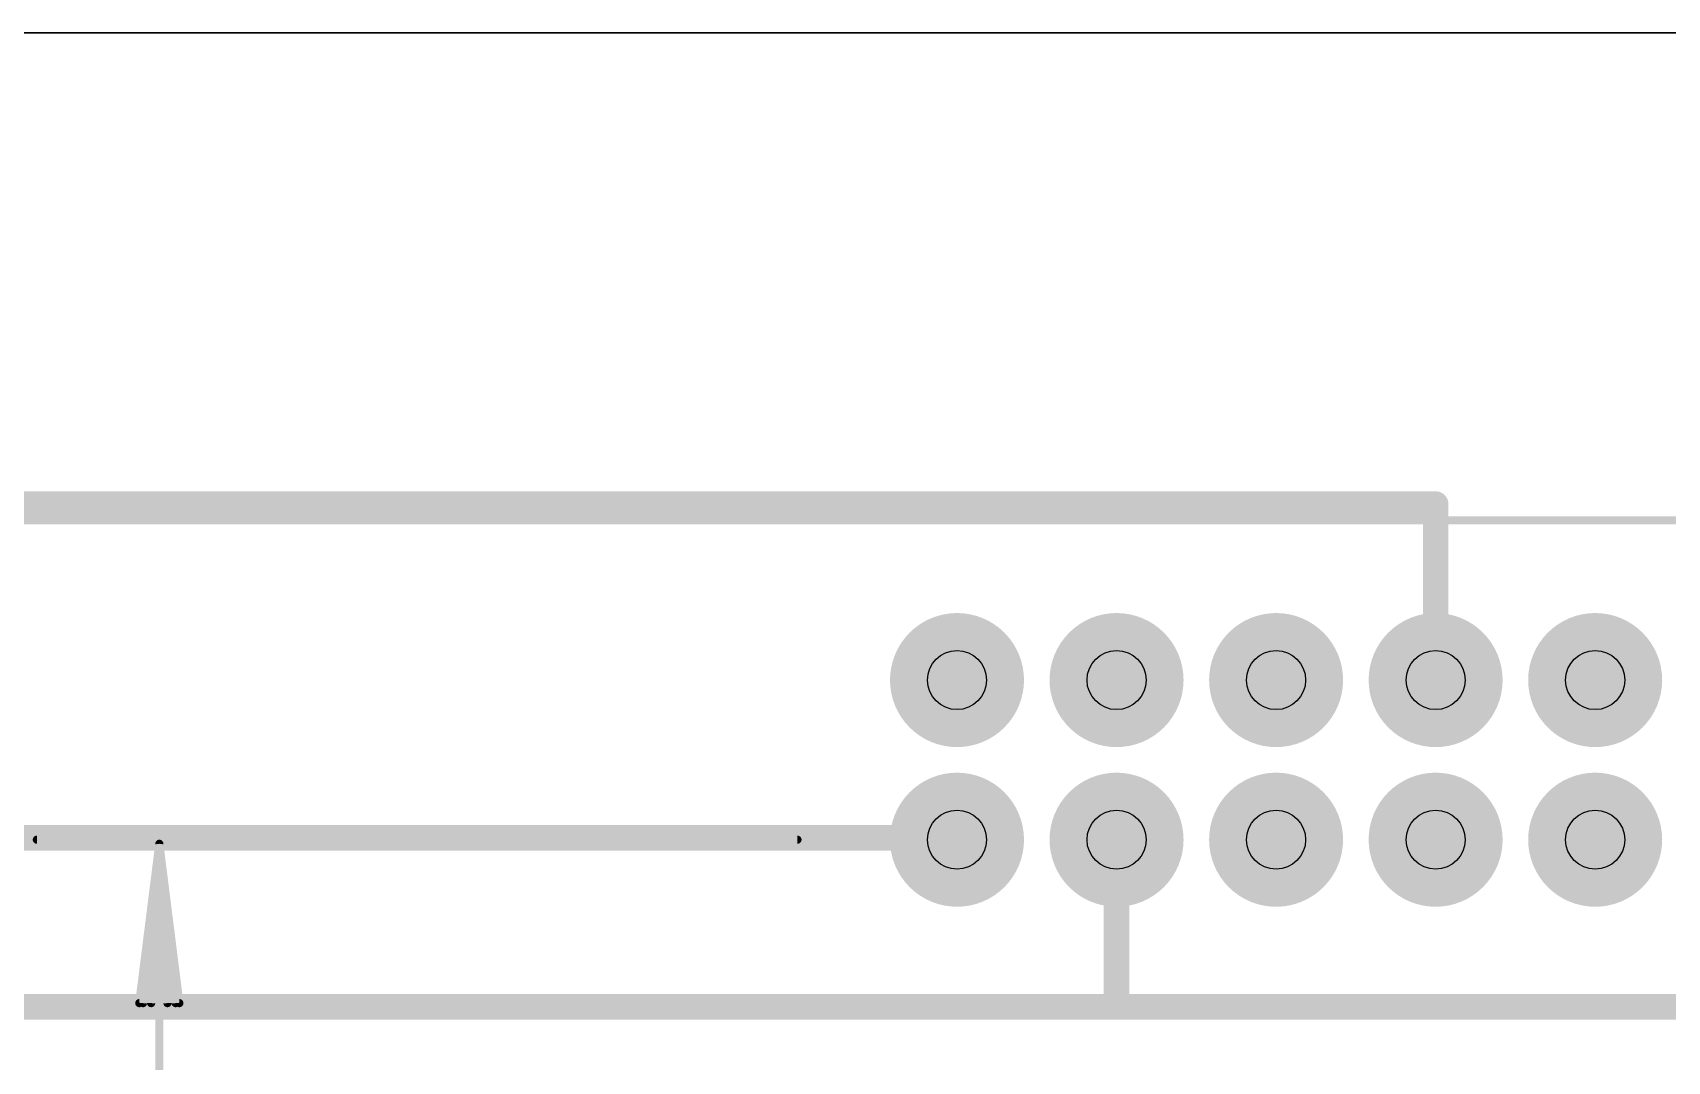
# Model space of a CAD drawing. Extents: x -2 to 110, y -6 to 68.
# Drawn here: x 43.95 to 69.98, y 51.13 to 67.5 of the extents above; entities that cross this region are included whole.
import ezdxf

# ---------------------------------------------------------------- set-up
doc = ezdxf.new("R2010")
doc.units = 0
for name, color, linetype in [('1', 22, 'CONTINUOUS'), ('16', 175, 'CONTINUOUS'), ('17', 82, 'CONTINUOUS'), ('20', 190, 'CONTINUOUS'), ('22', 253, 'CONTINUOUS'), ('29', 253, 'CONTINUOUS'), ('30', 253, 'CONTINUOUS'), ('44', 253, 'CONTINUOUS'), ('52', 253, 'CONTINUOUS')]:
    doc.layers.add(name, color=color, linetype=linetype)

# ---------------------------------------------------------------- blocks, each defined once
blk = doc.blocks.new('ROUNDP')
at = {"const_width": 0.5}
blk.add_lwpolyline([(0, -0.25, 1), (0, 0.25, 1), (0, -0.25)], format="xyb", dxfattribs=at)

msp = doc.modelspace()

# ---------------------------------------------------------------- linework, layer by layer
at = {"layer": '1'}
msp.add_line((100.5, 67.5), (10, 67.5), dxfattribs=at)
at = {"layer": '1', "const_width": 0.4064}
for points in [[(16.5, 60), (66.29, 60)], [(66.29, 60), (66.29, 57.2)], [(25.47, 54.69), (58.67, 54.69)], [(58.67, 54.69), (58.67, 54.66)], [(61.21, 52), (61.21, 54.66)], [(27.5, 52), (61.21, 52)]]:
    msp.add_lwpolyline(points, dxfattribs=at)
at = {"layer": '1', "const_width": 0.2032}
for points in [[(66.3916, 60, 1), (66.1884, 60)], [(66.29, 59.8984, 1), (66.29, 60.1016)], [(66.1884, 57.2, 1), (66.3916, 57.2)], [(58.7716, 54.69, 1), (58.5684, 54.69)], [(58.5684, 54.66, 1), (58.7716, 54.66)], [(58.67, 54.5884, 1), (58.67, 54.7916)], [(61.3116, 54.66, 1), (61.1084, 54.66)], [(61.1084, 52, 1), (61.3116, 52)], [(61.21, 51.8984, 1), (61.21, 52.1016)]]:
    msp.add_lwpolyline(points, format="xyb", dxfattribs=at)
at = {"layer": '16'}
msp.add_line((100.5, 67.5), (10, 67.5), dxfattribs=at)
at = {"layer": '16', "const_width": 0.4064}
msp.add_lwpolyline([(77.5, 52), (37, 52)], dxfattribs=at)
at = {"layer": '20'}
msp.add_line((10, 67.5), (100.5, 67.5), dxfattribs=at)
at = {"layer": '22', "const_width": 0.13}
for points in [[(56.13, 54.66), (44.02, 54.66)], [(45.97, 54.595), (45.6508, 52.06)], [(45.97, 54.595), (45.71, 52.06)], [(45.97, 54.595), (45.84, 52.06)], [(45.97, 14.085), (45.97, 54.595)], [(46.2892, 52.06), (45.97, 54.595)], [(46.1, 52.06), (45.97, 54.595)], [(46.23, 52.06), (45.97, 54.595)], [(45.6508, 52.06), (46.2892, 52.06)]]:
    msp.add_lwpolyline(points, dxfattribs=at)
at = {"layer": '22', "const_width": 0.065}
for points in [[(44.02, 54.6925, 1), (44.02, 54.6275)], [(46.0025, 54.595, 1), (45.9375, 54.595)], [(46.0022, 54.5991, 1), (45.9378, 54.5909)], [(46.0025, 54.5933, 1), (45.9375, 54.5967)], [(46.0025, 54.5967, 1), (45.9375, 54.5933)], [(46.0023, 54.5983, 1), (45.9377, 54.5917)], [(46.0023, 54.5917, 1), (45.9377, 54.5983)], [(46.0022, 54.5909, 1), (45.9378, 54.5991)], [(56.13, 54.6275, 1), (56.13, 54.6925)], [(45.6185, 52.0641, 1), (45.683, 52.0559)], [(45.6508, 52.0925, 1), (45.6508, 52.0275)], [(45.6777, 52.0633, 1), (45.7423, 52.0567)], [(45.8075, 52.0617, 1), (45.8725, 52.0583)], [(46.0675, 52.0583, 1), (46.1325, 52.0617)], [(46.1977, 52.0567, 1), (46.2623, 52.0633)], [(46.257, 52.0559, 1), (46.3215, 52.0641)], [(46.2892, 52.0275, 1), (46.2892, 52.0925)]]:
    msp.add_lwpolyline(points, format="xyb", dxfattribs=at)
at = {"layer": '44'}
for centre in [(58.67, 57.2), (61.21, 57.2), (63.75, 57.2), (66.29, 57.2), (68.83, 57.2), (58.67, 54.66), (61.21, 54.66), (63.75, 54.66), (66.29, 54.66), (68.83, 54.66)]:
    msp.add_circle(centre, 0.4699, dxfattribs=at)
at = {"layer": '52', "const_width": 0.127}
msp.add_lwpolyline([(94.23, 59.74), (28.19, 59.74)], dxfattribs=at)

# ---------------------------------------------------------------- block references
at = {"layer": '17', "xscale": 1.9304, "yscale": 1.9304, "rotation": 90}
for p in [(58.67, 57.2), (58.67, 57.2), (61.21, 57.2), (61.21, 57.2), (63.75, 57.2), (63.75, 57.2), (66.29, 57.2), (66.29, 57.2), (68.83, 57.2), (68.83, 57.2), (58.67, 54.66), (58.67, 54.66), (63.75, 54.66), (63.75, 54.66), (66.29, 54.66), (66.29, 54.66), (68.83, 54.66), (68.83, 54.66)]:
    msp.add_blockref('ROUNDP', p, dxfattribs=at)
at = {"layer": '17', "xscale": 1.9304, "yscale": 1.9304}
msp.add_blockref('ROUNDP', (61.21, 54.66), dxfattribs=at)
msp.add_blockref('ROUNDP', (61.21, 54.66), dxfattribs=at)
at = {"layer": '29', "xscale": 2.1336, "yscale": 2.1336, "rotation": 90}
for p in [(58.67, 57.2), (61.21, 57.2), (63.75, 57.2), (66.29, 57.2), (68.83, 57.2), (58.67, 54.66), (63.75, 54.66), (66.29, 54.66), (68.83, 54.66)]:
    msp.add_blockref('ROUNDP', p, dxfattribs=at)
at = {"layer": '29', "xscale": 2.1336, "yscale": 2.1336}
msp.add_blockref('ROUNDP', (61.21, 54.66), dxfattribs=at)
at = {"layer": '30', "xscale": 2.1336, "yscale": 2.1336, "rotation": 90}
for p in [(58.67, 57.2), (61.21, 57.2), (63.75, 57.2), (66.29, 57.2), (68.83, 57.2), (58.67, 54.66), (63.75, 54.66), (66.29, 54.66), (68.83, 54.66)]:
    msp.add_blockref('ROUNDP', p, dxfattribs=at)
at = {"layer": '30', "xscale": 2.1336, "yscale": 2.1336}
msp.add_blockref('ROUNDP', (61.21, 54.66), dxfattribs=at)

doc.saveas('drawing.dxf')
